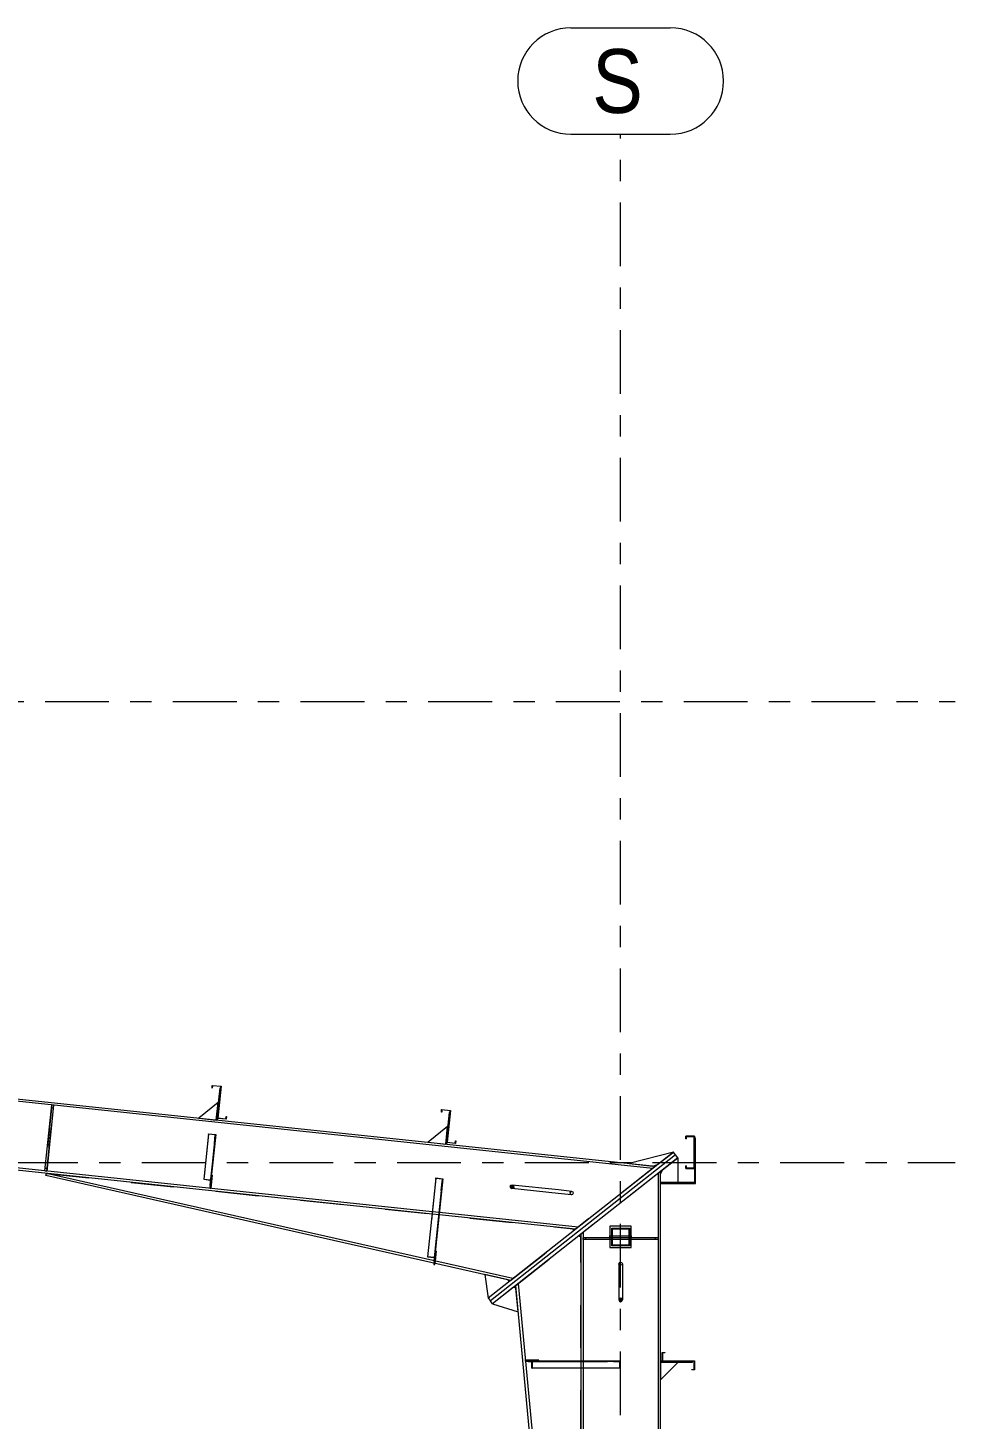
# Model space of a CAD drawing. Header units: millimetres. Extents: x -49 to 773, y -79 to 495.
# Drawn here: x 524.7 to 568.2, y 79.8 to 145.2 of the extents above; entities that cross this region are included whole.
import ezdxf

# ---------------------------------------------------------------- set-up
doc = ezdxf.new("R2010")
doc.units = ezdxf.units.MM
for name, pattern in [('XKITLINE00', [0]), ('XKITLINE02', [4, 2, -2]), ('XKITLINE03', [6, 3, -1, 1, -1])]:
    doc.linetypes.add(name, pattern=pattern)
doc.layers.add('Part', color=2, linetype='Continuous', lineweight=0)
doc.layers.add('S-grid', color=1, linetype='Continuous', lineweight=0)
doc.styles.add('ARIAL', font='ARIAL.TTF')

# ---------------------------------------------------------------- blocks, each defined once
blk = doc.blocks.new('*A2')
at = {"layer": 'Part'}
blk.add_hatch(color=3, dxfattribs=at).paths.add_polyline_path([(543.817, 91.125), (543.82, 91.153), (544.152, 91.118), (544.093, 90.559), (544.076, 90.561), (544.132, 91.092)], flags=17)
blk = doc.blocks.new('*A3')
at = {"layer": 'Part'}
blk.add_hatch(color=3, dxfattribs=at).paths.add_polyline_path([(533.144, 93.209), (533.146, 93.23), (533.477, 93.195), (533.433, 92.775), (533.416, 92.777), (533.458, 93.175)], flags=17)
blk = doc.blocks.new('*A4')
at = {"layer": 'Part'}
blk.add_hatch(color=3, dxfattribs=at).paths.add_polyline_path([(551.887, 82.525), (551.887, 82.542), (552.492, 82.542), (552.492, 82.208), (552.462, 82.208), (552.462, 82.525)], flags=17)
blk = doc.blocks.new('*A75')
at = {"layer": 'Part'}
blk.add_hatch(color=3, dxfattribs=at).paths.add_polyline_path([(555.558, 92.992), (555.558, 93.117), (555.975, 93.117), (555.975, 91.601), (555.558, 91.601), (555.558, 91.726), (555.573, 91.726), (555.573, 91.616), (555.96, 91.616), (555.96, 93.102), (555.573, 93.102), (555.573, 92.992)], flags=17)
blk = doc.blocks.new('*A76')
at = {"layer": 'Part'}
h = blk.add_hatch(color=3, dxfattribs=at)
h.paths.add_polyline_path([(552.083, 87.969), (552.083, 88.802), (552.917, 88.802), (552.917, 87.969)], flags=17)
h.paths.add_polyline_path([(552.117, 88.769), (552.117, 88.002), (552.883, 88.002), (552.883, 88.769)])
blk = doc.blocks.new('*A144')
at = {"layer": 'Part'}
blk.add_hatch(color=3, dxfattribs=at).paths.add_polyline_path([(533.959, 93.93), (533.97, 94.039), (533.985, 94.037), (533.972, 93.913), (533.558, 93.957), (533.715, 95.45), (533.331, 95.491), (533.319, 95.381), (533.304, 95.383), (533.317, 95.507), (533.732, 95.463), (533.574, 93.97)], flags=17)
blk = doc.blocks.new('*A145')
at = {"layer": 'Part'}
blk.add_hatch(color=3, dxfattribs=at).paths.add_polyline_path([(533.959, 93.93), (533.97, 94.039), (533.985, 94.037), (533.972, 93.913), (533.558, 93.957), (533.715, 95.45), (533.331, 95.491), (533.319, 95.381), (533.304, 95.383), (533.317, 95.507), (533.732, 95.463), (533.574, 93.97)], flags=17)
blk = doc.blocks.new('*A146')
at = {"layer": 'Part'}
blk.add_hatch(color=3, dxfattribs=at).paths.add_polyline_path([(544.732, 92.793), (544.744, 92.903), (544.759, 92.901), (544.746, 92.777), (544.331, 92.82), (544.489, 94.314), (544.104, 94.354), (544.093, 94.245), (544.078, 94.247), (544.091, 94.371), (544.505, 94.327), (544.348, 92.834)], flags=17)
blk = doc.blocks.new('*A147')
at = {"layer": 'Part'}
blk.add_hatch(color=3, dxfattribs=at).paths.add_polyline_path([(544.732, 92.793), (544.744, 92.903), (544.759, 92.901), (544.746, 92.777), (544.331, 92.82), (544.489, 94.314), (544.104, 94.354), (544.093, 94.245), (544.078, 94.247), (544.091, 94.371), (544.505, 94.327), (544.348, 92.834)], flags=17)
blk = doc.blocks.new('*A152')
at = {"layer": 'Part'}
blk.add_hatch(color=3, dxfattribs=at).paths.add_polyline_path([(547.409, 90.82), (547.48, 90.788), (547.505, 90.726), (547.468, 90.671), (547.392, 90.654), (547.321, 90.686), (547.297, 90.748), (547.333, 90.803)], flags=17)
blk = doc.blocks.new('*A164')
at = {"layer": 'Part'}
blk.add_hatch(color=3, dxfattribs=at).paths.add_polyline_path([(552.5, 85.512), (552.559, 85.485), (552.583, 85.42), (552.559, 85.356), (552.5, 85.329), (552.441, 85.356), (552.417, 85.42), (552.441, 85.485)], flags=17)
blk = doc.blocks.new('*A166')
at = {"layer": 'Part'}
blk.add_hatch(color=3, dxfattribs=at).paths.add_polyline_path([(554.473, 82.943), (554.473, 82.557), (555.975, 82.557), (555.975, 82.14), (555.85, 82.14), (555.85, 82.155), (555.96, 82.155), (555.96, 82.542), (554.458, 82.542), (554.458, 82.958), (554.583, 82.958), (554.583, 82.943)], flags=17)
blk = doc.blocks.new('*A169')
at = {"layer": 'Part'}
blk.add_hatch(color=3, dxfattribs=at).paths.add_polyline_path([(554.473, 82.943), (554.473, 82.557), (555.975, 82.557), (555.975, 82.14), (555.85, 82.14), (555.85, 82.155), (555.96, 82.155), (555.96, 82.542), (554.458, 82.542), (554.458, 82.958), (554.583, 82.958), (554.583, 82.943)], flags=17)
blk = doc.blocks.new('*A398')
at = {"layer": 'S-grid', "color": 1, "linetype": 'XKITLINE03', "lineweight": 0}
blk.add_line((441.464, 113.542), (568.216, 113.542), dxfattribs=at)
blk = doc.blocks.new('*A399')
at = {"layer": 'S-grid', "color": 1, "linetype": 'XKITLINE03', "lineweight": 0}
blk.add_line((-10, 91.875), (568.216, 91.875), dxfattribs=at)
blk = doc.blocks.new('*A411')
at = {"layer": 'Part', "color": 7, "linetype": 'XKITLINE02', "lineweight": 0}
for p, q in [((555.558, 93.117), (555.558, 92.992)), ((555.975, 93.117), (555.558, 93.117)), ((555.558, 92.992), (555.573, 92.992)), ((555.573, 92.992), (555.573, 93.102)), ((555.573, 93.102), (555.96, 93.102)), ((555.96, 93.102), (555.96, 91.616)), ((555.975, 91.601), (555.975, 93.117)), ((555.573, 91.726), (555.558, 91.726)), ((555.558, 91.726), (555.558, 91.601)), ((555.558, 91.601), (555.975, 91.601)), ((555.573, 91.616), (555.573, 91.726)), ((555.96, 91.616), (555.573, 91.616))]:
    blk.add_line(p, q, dxfattribs=at)
blk = doc.blocks.new('*A412')
at = {"layer": 'Part', "color": 2, "linetype": 'XKITLINE00', "lineweight": 0}
for p, q in [((525.502, 91.263), (525.525, 91.368)), ((547.333, 86.338), (525.502, 91.263)), ((547.443, 86.424), (525.525, 91.368)), ((550.291, 88.67), (550.264, 88.759))]:
    blk.add_line(p, q, dxfattribs=at)
at = {"layer": 'Part', "color": 7, "linetype": 'XKITLINE02', "lineweight": 0}
for p, q in [((525.525, 91.368), (550.264, 88.759)), ((547.333, 86.338), (550.291, 88.67)), ((547.443, 86.424), (550.29, 88.671)), ((550.264, 88.759), (550.29, 88.671)), ((550.29, 88.671), (550.291, 88.67))]:
    blk.add_line(p, q, dxfattribs=at)
blk = doc.blocks.new('*A415')
at = {"layer": 'Part', "color": 2, "linetype": 'XKITLINE00', "lineweight": 0}
for p, q in [((525.454, 91.485), (525.781, 94.584)), ((525.864, 94.576), (525.537, 91.476))]:
    blk.add_line(p, q, dxfattribs=at)
at = {"layer": 'Part', "color": 7, "linetype": 'XKITLINE02', "lineweight": 0}
for p, q in [((525.768, 94.46), (525.851, 94.451)), ((525.864, 94.576), (525.781, 94.584)), ((525.55, 91.6), (525.467, 91.609)), ((525.537, 91.476), (525.454, 91.485))]:
    blk.add_line(p, q, dxfattribs=at)
blk = doc.blocks.new('*A416')
at = {"layer": 'Part', "color": 7, "linetype": 'XKITLINE02', "lineweight": 0}
for p, q in [((525.781, 94.584), (525.454, 91.485)), ((525.537, 91.476), (525.864, 94.576)), ((525.768, 94.46), (525.851, 94.451)), ((525.864, 94.576), (525.781, 94.584)), ((525.467, 91.609), (525.55, 91.6)), ((525.454, 91.485), (525.537, 91.476))]:
    blk.add_line(p, q, dxfattribs=at)
blk = doc.blocks.new('*A417')
at = {"layer": 'Part', "color": 7, "linetype": 'XKITLINE02', "lineweight": 0}
for p, q in [((543.792, 87.71), (543.727, 87.088)), ((543.768, 87.084), (543.834, 87.706)), ((543.834, 87.706), (543.792, 87.71)), ((543.727, 87.088), (543.768, 87.084)), ((543.74, 87.213), (543.781, 87.208))]:
    blk.add_line(p, q, dxfattribs=at)
blk = doc.blocks.new('*A418')
at = {"layer": 'Part', "color": 7, "linetype": 'XKITLINE02', "lineweight": 0}
for p, q in [((543.771, 87.51), (543.792, 87.71)), ((543.745, 87.259), (543.733, 87.15)), ((543.74, 87.213), (543.781, 87.208)), ((543.785, 87.249), (543.774, 87.141))]:
    blk.add_line(p, q, dxfattribs=at)
at = {"layer": 'Part', "color": 2, "linetype": 'XKITLINE00', "lineweight": 0}
for p, q in [((543.834, 87.706), (543.785, 87.249)), ((543.792, 87.71), (543.834, 87.706)), ((543.733, 87.15), (543.727, 87.088)), ((543.768, 87.084), (543.727, 87.088)), ((543.771, 87.51), (543.745, 87.259)), ((543.768, 87.084), (543.774, 87.141))]:
    blk.add_line(p, q, dxfattribs=at)
blk = doc.blocks.new('*A419')
at = {"layer": 'Part', "color": 7, "linetype": 'XKITLINE02', "lineweight": 0}
for p, q in [((533.276, 91.288), (533.211, 90.667)), ((533.252, 90.662), (533.318, 91.284)), ((533.318, 91.284), (533.276, 91.288)), ((533.211, 90.667), (533.252, 90.662)), ((533.224, 90.791), (533.265, 90.787))]:
    blk.add_line(p, q, dxfattribs=at)
blk = doc.blocks.new('*A420')
at = {"layer": 'Part', "color": 2, "linetype": 'XKITLINE00', "lineweight": 0}
for p, q in [((533.211, 90.667), (533.249, 91.029)), ((533.318, 91.284), (533.252, 90.662)), ((533.276, 91.288), (533.318, 91.284))]:
    blk.add_line(p, q, dxfattribs=at)
at = {"layer": 'Part', "color": 7, "linetype": 'XKITLINE02', "lineweight": 0}
for p, q in [((533.249, 91.029), (533.276, 91.288)), ((533.252, 90.662), (533.211, 90.667)), ((533.224, 90.791), (533.265, 90.787))]:
    blk.add_line(p, q, dxfattribs=at)
blk = doc.blocks.new('*A421')
at = {"layer": 'Part', "color": 2, "linetype": 'XKITLINE00', "lineweight": 0}
blk.add_line((544.368, 93.571), (543.452, 92.829), dxfattribs=at)
at = {"layer": 'Part', "color": 7, "linetype": 'XKITLINE02', "lineweight": 0}
for p, q in [((544.281, 92.742), (544.368, 93.571)), ((543.452, 92.829), (544.281, 92.742))]:
    blk.add_line(p, q, dxfattribs=at)
blk = doc.blocks.new('*A422')
at = {"layer": 'Part', "color": 2, "linetype": 'XKITLINE00', "lineweight": 0}
for p, q in [((544.438, 94.234), (544.281, 92.742)), ((544.48, 94.229), (544.438, 94.234)), ((544.331, 92.82), (544.322, 92.738))]:
    blk.add_line(p, q, dxfattribs=at)
at = {"layer": 'Part', "color": 7, "linetype": 'XKITLINE02', "lineweight": 0}
for p, q in [((544.331, 92.82), (544.48, 94.229)), ((544.322, 92.738), (544.281, 92.742))]:
    blk.add_line(p, q, dxfattribs=at)
blk = doc.blocks.new('*A423')
at = {"layer": 'Part', "color": 7, "linetype": 'XKITLINE02', "lineweight": 0}
for p, q in [((543.82, 91.153), (543.429, 87.443)), ((544.132, 91.092), (543.724, 87.223)), ((543.741, 87.221), (544.152, 91.118)), ((543.429, 87.443), (543.744, 87.41)), ((543.43, 87.453), (543.761, 87.418)), ((543.724, 87.223), (543.741, 87.221))]:
    blk.add_line(p, q, dxfattribs=at)
blk = doc.blocks.new('*A424')
at = {"layer": 'Part', "color": 2, "linetype": 'XKITLINE00', "lineweight": 0}
for p, q in [((543.817, 91.125), (543.429, 87.443)), ((544.152, 91.118), (543.771, 87.51)), ((543.817, 91.125), (543.82, 91.153)), ((544.132, 91.092), (543.817, 91.125)), ((543.82, 91.153), (544.152, 91.118)), ((544.076, 90.561), (544.132, 91.092)), ((544.076, 90.561), (543.728, 87.262)), ((544.076, 90.561), (544.093, 90.559)), ((543.429, 87.443), (543.744, 87.41))]:
    blk.add_line(p, q, dxfattribs=at)
at = {"layer": 'Part', "color": 7, "linetype": 'XKITLINE02', "lineweight": 0}
for p, q in [((543.761, 87.418), (543.43, 87.453)), ((543.728, 87.262), (543.724, 87.223)), ((543.724, 87.223), (543.741, 87.221)), ((543.771, 87.51), (543.741, 87.221))]:
    blk.add_line(p, q, dxfattribs=at)
blk = doc.blocks.new('*A425')
at = {"layer": 'Part', "color": 2, "linetype": 'XKITLINE00', "lineweight": 0}
blk.add_line((533.595, 94.707), (532.679, 93.966), dxfattribs=at)
at = {"layer": 'Part', "color": 7, "linetype": 'XKITLINE02', "lineweight": 0}
for p, q in [((533.507, 93.878), (533.595, 94.707)), ((532.679, 93.966), (533.507, 93.878))]:
    blk.add_line(p, q, dxfattribs=at)
blk = doc.blocks.new('*A426')
at = {"layer": 'Part', "color": 2, "linetype": 'XKITLINE00', "lineweight": 0}
for p, q in [((533.665, 95.37), (533.507, 93.878)), ((533.706, 95.366), (533.665, 95.37)), ((533.558, 93.957), (533.549, 93.874))]:
    blk.add_line(p, q, dxfattribs=at)
at = {"layer": 'Part', "color": 7, "linetype": 'XKITLINE02', "lineweight": 0}
for p, q in [((533.558, 93.957), (533.706, 95.366)), ((533.549, 93.874), (533.507, 93.878))]:
    blk.add_line(p, q, dxfattribs=at)
blk = doc.blocks.new('*A427')
at = {"layer": 'Part', "color": 7, "linetype": 'XKITLINE02', "lineweight": 0}
for p, q in [((533.146, 93.23), (532.92, 91.09)), ((533.458, 93.175), (533.209, 90.808)), ((533.225, 90.806), (533.477, 93.195)), ((532.92, 91.09), (533.235, 91.057)), ((532.921, 91.103), (533.253, 91.068)), ((533.209, 90.808), (533.225, 90.806))]:
    blk.add_line(p, q, dxfattribs=at)
blk = doc.blocks.new('*A428')
at = {"layer": 'Part', "color": 2, "linetype": 'XKITLINE00', "lineweight": 0}
for p, q in [((533.144, 93.209), (532.92, 91.09)), ((533.144, 93.209), (533.146, 93.23)), ((533.458, 93.175), (533.144, 93.209)), ((533.146, 93.23), (533.477, 93.195)), ((533.477, 93.195), (533.249, 91.029)), ((533.416, 92.777), (533.458, 93.175)), ((533.416, 92.777), (533.209, 90.808)), ((533.433, 92.775), (533.416, 92.777)), ((532.92, 91.09), (533.235, 91.057)), ((533.209, 90.808), (533.225, 90.806))]:
    blk.add_line(p, q, dxfattribs=at)
at = {"layer": 'Part', "color": 7, "linetype": 'XKITLINE02', "lineweight": 0}
for p, q in [((532.921, 91.103), (533.253, 91.068)), ((533.249, 91.029), (533.225, 90.806))]:
    blk.add_line(p, q, dxfattribs=at)
blk = doc.blocks.new('*A429')
at = {"layer": 'Part', "color": 2, "linetype": 'XKITLINE00', "lineweight": 0}
for p, q in [((548.161, 82.542), (548.161, 82.525)), ((548.161, 82.525), (551.887, 82.525)), ((548.335, 82.208), (548.335, 82.525)), ((552.492, 82.542), (548.465, 82.542)), ((551.887, 82.525), (551.887, 82.542)), ((552.462, 82.525), (551.887, 82.525)), ((552.462, 82.208), (552.462, 82.525)), ((552.492, 82.208), (552.492, 82.542)), ((552.462, 82.208), (548.335, 82.208)), ((552.492, 82.208), (552.462, 82.208))]:
    blk.add_line(p, q, dxfattribs=at)
at = {"layer": 'Part', "color": 7, "linetype": 'XKITLINE02', "lineweight": 0}
for p, q in [((548.465, 82.542), (548.161, 82.542)), ((548.344, 82.542), (548.344, 82.208)), ((548.344, 82.208), (548.335, 82.208))]:
    blk.add_line(p, q, dxfattribs=at)
blk = doc.blocks.new('*A430')
at = {"layer": 'Part', "color": 7, "linetype": 'XKITLINE02', "lineweight": 0}
for p, q in [((548.161, 82.542), (548.161, 82.525)), ((548.344, 82.542), (548.161, 82.542)), ((548.161, 82.542), (552.492, 82.542)), ((548.161, 82.525), (548.335, 82.525)), ((548.161, 82.525), (552.462, 82.525)), ((548.335, 82.525), (548.335, 82.208)), ((548.344, 82.208), (548.344, 82.542)), ((548.335, 82.208), (548.344, 82.208)), ((552.492, 82.208), (548.335, 82.208))]:
    blk.add_line(p, q, dxfattribs=at)
blk = doc.blocks.new('*A431')
at = {"layer": 'Part', "color": 2, "linetype": 'XKITLINE00', "lineweight": 0}
for p, q in [((555.085, 92.237), (546.381, 85.375)), ((555.188, 92.106), (555.085, 92.237)), ((555.188, 92.106), (546.484, 85.244)), ((546.484, 85.244), (546.381, 85.375))]:
    blk.add_line(p, q, dxfattribs=at)
blk = doc.blocks.new('*A432')
at = {"layer": 'Part', "color": 2, "linetype": 'XKITLINE00', "lineweight": 0}
for p, q in [((554.982, 92.368), (546.278, 85.506)), ((555.085, 92.237), (546.381, 85.375)), ((555.085, 92.237), (554.982, 92.368)), ((546.278, 85.506), (546.381, 85.375))]:
    blk.add_line(p, q, dxfattribs=at)
blk = doc.blocks.new('*A433')
at = {"layer": 'Part', "color": 2, "linetype": 'XKITLINE00', "lineweight": 0}
for p, q in [((556.017, 90.934), (554.375, 90.934)), ((556.017, 90.892), (556.017, 90.934)), ((554.375, 90.892), (556.017, 90.892))]:
    blk.add_line(p, q, dxfattribs=at)
at = {"layer": 'Part', "color": 7, "linetype": 'XKITLINE02', "lineweight": 0}
blk.add_line((554.375, 90.934), (554.375, 90.892), dxfattribs=at)
blk = doc.blocks.new('*A434')
at = {"layer": 'Part', "color": 2, "linetype": 'XKITLINE00', "lineweight": 0}
for p, q in [((556.017, 93.017), (555.975, 93.017)), ((556.017, 90.934), (556.017, 93.017)), ((555.975, 91.601), (555.975, 90.934)), ((555.975, 90.934), (556.017, 90.934))]:
    blk.add_line(p, q, dxfattribs=at)
at = {"layer": 'Part', "color": 7, "linetype": 'XKITLINE02', "lineweight": 0}
blk.add_line((555.975, 93.017), (555.975, 91.601), dxfattribs=at)
blk = doc.blocks.new('*A435')
at = {"layer": 'Part', "color": 7, "linetype": 'XKITLINE02', "lineweight": 0}
for p, q in [((554.473, 91.542), (555.188, 92.106)), ((554.375, 90.934), (554.375, 91.34)), ((555.188, 90.934), (554.375, 90.934))]:
    blk.add_line(p, q, dxfattribs=at)
at = {"layer": 'Part', "color": 2, "linetype": 'XKITLINE00', "lineweight": 0}
for p, q in [((555.188, 92.106), (555.188, 90.934)), ((554.375, 91.34), (554.473, 91.542))]:
    blk.add_line(p, q, dxfattribs=at)
blk = doc.blocks.new('*A436')
at = {"layer": 'Part', "color": 2, "linetype": 'XKITLINE00', "lineweight": 0}
blk.add_line((554.375, 81.667), (555.208, 82.5), dxfattribs=at)
at = {"layer": 'Part', "color": 7, "linetype": 'XKITLINE02', "lineweight": 0}
for p, q in [((554.375, 82.5), (554.375, 81.667)), ((555.208, 82.5), (554.375, 82.5))]:
    blk.add_line(p, q, dxfattribs=at)
blk = doc.blocks.new('*A437')
at = {"layer": 'Part', "color": 2, "linetype": 'XKITLINE00', "lineweight": 0}
for p, q in [((554.458, 82.542), (554.375, 82.542)), ((554.375, 82.5), (555.875, 82.5)), ((555.875, 82.5), (555.875, 82.542))]:
    blk.add_line(p, q, dxfattribs=at)
at = {"layer": 'Part', "color": 7, "linetype": 'XKITLINE02', "lineweight": 0}
for p, q in [((554.375, 82.542), (554.375, 82.5)), ((555.875, 82.542), (554.458, 82.542))]:
    blk.add_line(p, q, dxfattribs=at)
blk = doc.blocks.new('*A438')
at = {"layer": 'Part', "color": 7, "linetype": 'XKITLINE02', "lineweight": 0}
for p, q in [((548.651, 82.583), (548.026, 82.583)), ((548.026, 82.583), (548.026, 82.542)), ((548.026, 82.542), (548.651, 82.542)), ((548.151, 82.542), (548.151, 82.583)), ((548.651, 82.542), (548.651, 82.583))]:
    blk.add_line(p, q, dxfattribs=at)
blk = doc.blocks.new('*A439')
at = {"layer": 'Part', "color": 2, "linetype": 'XKITLINE00', "lineweight": 0}
for p, q in [((548.026, 82.542), (548.026, 82.583)), ((548.651, 82.583), (548.026, 82.583)), ((548.465, 82.542), (548.026, 82.542)), ((548.651, 82.542), (548.651, 82.583))]:
    blk.add_line(p, q, dxfattribs=at)
at = {"layer": 'Part', "color": 7, "linetype": 'XKITLINE02', "lineweight": 0}
for p, q in [((548.151, 82.542), (548.151, 82.583)), ((548.651, 82.542), (548.465, 82.542))]:
    blk.add_line(p, q, dxfattribs=at)
blk = doc.blocks.new('*A440')
at = {"layer": 'Part', "color": 2, "linetype": 'XKITLINE00', "lineweight": 0}
for p, q in [((554.982, 92.368), (552.894, 91.833)), ((554.013, 91.715), (554.236, 91.78))]:
    blk.add_line(p, q, dxfattribs=at)
at = {"layer": 'Part', "color": 7, "linetype": 'XKITLINE02', "lineweight": 0}
for p, q in [((554.236, 91.78), (554.982, 92.368)), ((552.894, 91.833), (554.013, 91.715))]:
    blk.add_line(p, q, dxfattribs=at)
blk = doc.blocks.new('*A441')
at = {"layer": 'Part', "color": 2, "linetype": 'XKITLINE00', "lineweight": 0}
for p, q in [((546.114, 86.613), (546.278, 85.506)), ((547.211, 86.366), (547.235, 86.261))]:
    blk.add_line(p, q, dxfattribs=at)
at = {"layer": 'Part', "color": 7, "linetype": 'XKITLINE02', "lineweight": 0}
for p, q in [((547.211, 86.366), (546.114, 86.613)), ((547.235, 86.261), (546.278, 85.506))]:
    blk.add_line(p, q, dxfattribs=at)
blk = doc.blocks.new('*A442')
at = {"layer": 'Part', "color": 7, "linetype": 'XKITLINE02', "lineweight": 0}
for p, q in [((547.473, 86.024), (546.484, 85.244)), ((547.689, 84.857), (547.583, 85.977))]:
    blk.add_line(p, q, dxfattribs=at)
at = {"layer": 'Part', "color": 2, "linetype": 'XKITLINE00', "lineweight": 0}
for p, q in [((547.583, 85.977), (547.473, 86.024)), ((546.484, 85.244), (547.689, 84.857))]:
    blk.add_line(p, q, dxfattribs=at)
blk = doc.blocks.new('*A443')
at = {"layer": 'Part', "color": 2, "linetype": 'XKITLINE00', "lineweight": 0}
for p, q in [((552, 88.344), (550.742, 88.344)), ((550.742, 88.26), (550.742, 88.344)), ((554.258, 88.344), (553, 88.344)), ((554.258, 88.344), (554.258, 88.26)), ((552, 88.26), (550.742, 88.26)), ((554.258, 88.26), (553, 88.26))]:
    blk.add_line(p, q, dxfattribs=at)
at = {"layer": 'Part', "color": 7, "linetype": 'XKITLINE02', "lineweight": 0}
for p, q in [((550.867, 88.26), (550.867, 88.344)), ((553, 88.344), (552, 88.344)), ((554.133, 88.26), (554.133, 88.344)), ((553, 88.26), (552, 88.26))]:
    blk.add_line(p, q, dxfattribs=at)
blk = doc.blocks.new('*A444')
at = {"layer": 'Part', "color": 7, "linetype": 'XKITLINE02', "lineweight": 0}
for p, q in [((552, 88.344), (552, 88.427)), ((552, 88.427), (553, 88.427)), ((553, 88.344), (552, 88.344)), ((553, 88.427), (553, 88.344))]:
    blk.add_line(p, q, dxfattribs=at)
blk = doc.blocks.new('*A445')
at = {"layer": 'Part', "color": 2, "linetype": 'XKITLINE00', "lineweight": 0}
for p, q in [((553, 88.885), (552, 88.885)), ((552, 88.885), (552, 87.885)), ((553, 87.885), (553, 88.885)), ((552, 87.885), (553, 87.885))]:
    blk.add_line(p, q, dxfattribs=at)
blk = doc.blocks.new('*A679')
at = {"layer": 'S-grid', "color": 1, "linetype": 'XKITLINE03', "lineweight": 0}
blk.add_line((552.5, -10), (552.5, 140.208), dxfattribs=at)
at = {"layer": 'S-grid', "color": 3, "style": 'ARIAL', "width": 0.85}
blk.add_text('S', height=3, dxfattribs=at).set_placement((551.166, 141.208))
blk = doc.blocks.new('*A688')
at = {"layer": 'Part', "color": 7, "linetype": 'XKITLINE02', "lineweight": 0}
for p, q in [((547.571, 86.101), (550.528, 88.432)), ((550.528, 88.432), (550.625, 88.386)), ((550.625, 55.175), (550.625, 88.386)), ((550.625, 55.175), (550.625, 88.386)), ((550.625, 88.386), (550.625, 88.386))]:
    blk.add_line(p, q, dxfattribs=at)
at = {"layer": 'Part', "color": 2, "linetype": 'XKITLINE00', "lineweight": 0}
for p, q in [((550.625, 88.386), (550.528, 88.432)), ((550.509, 55.164), (547.571, 86.101)), ((547.68, 86.187), (550.625, 55.175)), ((550.625, 55.175), (550.509, 55.164))]:
    blk.add_line(p, q, dxfattribs=at)
blk = doc.blocks.new('*A699')
at = {"layer": 'Part', "color": 2, "linetype": 'XKITLINE00', "lineweight": 0}
for p, q in [((555.558, 92.992), (555.558, 93.117)), ((555.558, 93.117), (555.975, 93.117)), ((555.573, 92.992), (555.558, 92.992)), ((555.96, 93.102), (555.573, 93.102)), ((555.573, 93.102), (555.573, 92.992)), ((555.96, 91.616), (555.96, 93.102)), ((555.975, 93.117), (555.975, 91.601)), ((555.558, 91.601), (555.558, 91.726)), ((555.558, 91.726), (555.573, 91.726)), ((555.975, 91.601), (555.558, 91.601)), ((555.573, 91.726), (555.573, 91.616)), ((555.573, 91.616), (555.96, 91.616))]:
    blk.add_line(p, q, dxfattribs=at)
blk = doc.blocks.new('*A700')
at = {"layer": 'Part', "color": 2, "linetype": 'XKITLINE00', "lineweight": 0}
for p, q in [((552.083, 87.969), (552.083, 88.802)), ((552.083, 88.802), (552.917, 88.802)), ((552.117, 88.002), (552.117, 88.769)), ((552.117, 88.769), (552.883, 88.769)), ((552.883, 88.769), (552.883, 88.002)), ((552.917, 88.802), (552.917, 87.969)), ((552.917, 87.969), (552.083, 87.969)), ((552.883, 88.002), (552.117, 88.002))]:
    blk.add_line(p, q, dxfattribs=at)
blk = doc.blocks.new('*A875')
at = {"layer": 'Part', "color": 7, "linetype": 'XKITLINE02', "lineweight": 0}
for p, q in [((554.375, 91.465), (550.625, 88.509)), ((550.742, 88.344), (550.742, 88.26)), ((554.258, 88.344), (554.258, 88.26)), ((550.625, 82.542), (550.625, 82.208)), ((550.742, 82.542), (550.742, 82.208))]:
    blk.add_line(p, q, dxfattribs=at)
at = {"layer": 'Part', "color": 2, "linetype": 'XKITLINE00', "lineweight": 0}
for p, q in [((554.258, 91.373), (554.258, 88.344)), ((554.375, 16.833), (554.375, 91.465)), ((550.625, 88.509), (550.625, 82.542)), ((550.742, 88.601), (550.742, 88.344)), ((550.742, 88.26), (550.742, 82.542)), ((554.258, 88.26), (554.258, 58.292)), ((550.625, 82.208), (550.625, 16.833)), ((550.742, 82.208), (550.742, 58.292))]:
    blk.add_line(p, q, dxfattribs=at)
blk = doc.blocks.new('*A876')
at = {"layer": 'Part', "color": 2, "linetype": 'XKITLINE00', "lineweight": 0}
for p, q in [((554.016, 91.606), (455.037, 102.046)), ((455.048, 102.154), (554.138, 91.702)), ((543.641, 89.458), (457.784, 98.513)), ((543.653, 89.565), (457.796, 98.621)), ((550.388, 88.746), (543.973, 89.423)), ((550.509, 88.842), (543.984, 89.53))]:
    blk.add_line(p, q, dxfattribs=at)
at = {"layer": 'Part', "color": 7, "linetype": 'XKITLINE02', "lineweight": 0}
for p, q in [((554.138, 91.702), (550.388, 88.746)), ((543.973, 89.423), (543.641, 89.458)), ((543.984, 89.53), (543.653, 89.565))]:
    blk.add_line(p, q, dxfattribs=at)
blk = doc.blocks.new('*A891')
at = {"layer": 'Part', "color": 2, "linetype": 'XKITLINE00', "lineweight": 0}
for p, q in [((533.304, 95.383), (533.317, 95.507)), ((533.317, 95.507), (533.732, 95.463)), ((533.331, 95.491), (533.319, 95.381)), ((533.715, 95.45), (533.331, 95.491)), ((533.319, 95.381), (533.304, 95.383)), ((533.558, 93.957), (533.715, 95.45)), ((533.732, 95.463), (533.574, 93.97)), ((533.972, 93.913), (533.558, 93.957)), ((533.574, 93.97), (533.959, 93.93)), ((533.959, 93.93), (533.97, 94.039)), ((533.97, 94.039), (533.985, 94.037)), ((533.985, 94.037), (533.972, 93.913))]:
    blk.add_line(p, q, dxfattribs=at)
blk = doc.blocks.new('*A892')
at = {"layer": 'Part', "color": 2, "linetype": 'XKITLINE00', "lineweight": 0}
for p, q in [((533.304, 95.383), (533.317, 95.507)), ((533.317, 95.507), (533.732, 95.463)), ((533.331, 95.491), (533.319, 95.381)), ((533.715, 95.45), (533.331, 95.491)), ((533.319, 95.381), (533.304, 95.383)), ((533.558, 93.957), (533.715, 95.45)), ((533.732, 95.463), (533.574, 93.97)), ((533.972, 93.913), (533.558, 93.957)), ((533.574, 93.97), (533.959, 93.93)), ((533.959, 93.93), (533.97, 94.039)), ((533.97, 94.039), (533.985, 94.037)), ((533.985, 94.037), (533.972, 93.913))]:
    blk.add_line(p, q, dxfattribs=at)
blk = doc.blocks.new('*A893')
at = {"layer": 'Part', "color": 2, "linetype": 'XKITLINE00', "lineweight": 0}
for p, q in [((544.078, 94.247), (544.091, 94.371)), ((544.093, 94.245), (544.078, 94.247)), ((544.091, 94.371), (544.505, 94.327)), ((544.104, 94.354), (544.093, 94.245)), ((544.489, 94.314), (544.104, 94.354)), ((544.331, 92.82), (544.489, 94.314)), ((544.505, 94.327), (544.348, 92.834)), ((544.732, 92.793), (544.744, 92.903)), ((544.744, 92.903), (544.759, 92.901)), ((544.759, 92.901), (544.746, 92.777)), ((544.746, 92.777), (544.331, 92.82)), ((544.348, 92.834), (544.732, 92.793))]:
    blk.add_line(p, q, dxfattribs=at)
blk = doc.blocks.new('*A894')
at = {"layer": 'Part', "color": 2, "linetype": 'XKITLINE00', "lineweight": 0}
for p, q in [((544.078, 94.247), (544.091, 94.371)), ((544.093, 94.245), (544.078, 94.247)), ((544.091, 94.371), (544.505, 94.327)), ((544.104, 94.354), (544.093, 94.245)), ((544.489, 94.314), (544.104, 94.354)), ((544.331, 92.82), (544.489, 94.314)), ((544.505, 94.327), (544.348, 92.834)), ((544.732, 92.793), (544.744, 92.903)), ((544.744, 92.903), (544.759, 92.901)), ((544.759, 92.901), (544.746, 92.777)), ((544.746, 92.777), (544.331, 92.82)), ((544.348, 92.834), (544.732, 92.793))]:
    blk.add_line(p, q, dxfattribs=at)
blk = doc.blocks.new('*A899')
at = {"layer": 'Part', "color": 2, "linetype": 'XKITLINE00', "lineweight": 0}
for p, q in [((547.333, 90.803), (547.297, 90.748)), ((547.297, 90.748), (547.321, 90.686)), ((547.321, 90.686), (547.392, 90.654)), ((547.409, 90.82), (547.333, 90.803)), ((547.392, 90.654), (547.468, 90.671)), ((549.566, 90.425), (547.392, 90.654)), ((549.583, 90.591), (547.409, 90.82)), ((547.409, 90.82), (547.48, 90.788)), ((547.468, 90.671), (547.505, 90.726)), ((547.505, 90.726), (547.48, 90.788))]:
    blk.add_line(p, q, dxfattribs=at)
at = {"layer": 'Part', "color": 7, "linetype": 'XKITLINE02', "lineweight": 0}
for p, q in [((550.191, 90.359), (549.566, 90.425)), ((550.209, 90.525), (549.583, 90.591)), ((550.134, 90.449), (550.16, 90.505)), ((550.147, 90.388), (550.134, 90.449)), ((550.191, 90.359), (550.147, 90.388)), ((550.16, 90.505), (550.209, 90.525)), ((550.241, 90.378), (550.191, 90.359)), ((550.209, 90.525), (550.253, 90.495)), ((550.266, 90.435), (550.241, 90.378)), ((550.253, 90.495), (550.266, 90.435))]:
    blk.add_line(p, q, dxfattribs=at)
blk = doc.blocks.new('*A932')
at = {"layer": 'Part', "color": 7, "linetype": 'XKITLINE02', "lineweight": 0}
for p, q in [((552.417, 87.125), (552.441, 87.179)), ((552.417, 87.125), (552.417, 86.702)), ((552.441, 87.071), (552.417, 87.125)), ((552.441, 87.179), (552.5, 87.201)), ((552.5, 87.049), (552.441, 87.071)), ((552.5, 87.201), (552.559, 87.179)), ((552.559, 87.071), (552.5, 87.049)), ((552.559, 87.179), (552.583, 87.125)), ((552.583, 87.125), (552.559, 87.071)), ((552.583, 87.125), (552.583, 86.702))]:
    blk.add_line(p, q, dxfattribs=at)
at = {"layer": 'Part', "color": 2, "linetype": 'XKITLINE00', "lineweight": 0}
for p, q in [((552.417, 86.702), (552.417, 85.42)), ((552.583, 86.702), (552.583, 85.42)), ((552.441, 85.485), (552.417, 85.42)), ((552.417, 85.42), (552.441, 85.356)), ((552.5, 85.512), (552.441, 85.485)), ((552.441, 85.356), (552.5, 85.329)), ((552.559, 85.485), (552.5, 85.512)), ((552.5, 85.329), (552.559, 85.356)), ((552.583, 85.42), (552.559, 85.485)), ((552.559, 85.356), (552.583, 85.42))]:
    blk.add_line(p, q, dxfattribs=at)
blk = doc.blocks.new('*A934')
at = {"layer": 'Part', "color": 2, "linetype": 'XKITLINE00', "lineweight": 0}
for p, q in [((554.458, 82.542), (554.458, 82.958)), ((554.458, 82.958), (554.583, 82.958)), ((555.96, 82.542), (554.458, 82.542)), ((554.583, 82.943), (554.473, 82.943)), ((554.473, 82.943), (554.473, 82.557)), ((554.473, 82.557), (555.975, 82.557)), ((554.583, 82.958), (554.583, 82.943)), ((555.96, 82.155), (555.96, 82.542)), ((555.975, 82.557), (555.975, 82.14)), ((555.85, 82.14), (555.85, 82.155)), ((555.85, 82.155), (555.96, 82.155)), ((555.975, 82.14), (555.85, 82.14))]:
    blk.add_line(p, q, dxfattribs=at)
blk = doc.blocks.new('*A937')
at = {"layer": 'Part', "color": 2, "linetype": 'XKITLINE00', "lineweight": 0}
for p, q in [((554.458, 82.542), (554.458, 82.958)), ((554.458, 82.958), (554.583, 82.958)), ((555.96, 82.542), (554.458, 82.542)), ((554.583, 82.943), (554.473, 82.943)), ((554.473, 82.943), (554.473, 82.557)), ((554.473, 82.557), (555.975, 82.557)), ((554.583, 82.958), (554.583, 82.943)), ((555.96, 82.155), (555.96, 82.542)), ((555.975, 82.557), (555.975, 82.14)), ((555.85, 82.14), (555.85, 82.155)), ((555.85, 82.155), (555.96, 82.155)), ((555.975, 82.14), (555.85, 82.14))]:
    blk.add_line(p, q, dxfattribs=at)
blk = doc.blocks.new('*A938')
at = {"layer": 'S-grid', "color": 1, "linetype": 'XKITLINE00', "lineweight": 0}
for p, q in [((550.166, 145.208), (554.834, 145.208)), ((550.166, 140.208), (554.834, 140.208))]:
    blk.add_line(p, q, dxfattribs=at)
for centre, start, end in [((550.166, 142.708), 90, 270), ((554.834, 142.708), 270, 90)]:
    blk.add_arc(centre, 2.5, start, end, dxfattribs=at)

msp = doc.modelspace()

# ---------------------------------------------------------------- block references
at = {"lineweight": 0}
for name in ['*A938', '*A679', '*A398', '*A876', '*A144', '*A145', '*A891', '*A892', '*A426', '*A415', '*A416', '*A425', '*A146', '*A147', '*A893', '*A894', '*A422', '*A421', '*A399', '*A427', '*A428', '*A3', '*A75', '*A411', '*A699', '*A434', '*A432', '*A431', '*A440', '*A435', '*A412', '*A419', '*A420', '*A423', '*A424', '*A2', '*A875', '*A433', '*A152', '*A899', '*A688', '*A443', '*A445', '*A444', '*A76', '*A700', '*A417', '*A418', '*A932', '*A441', '*A442', '*A164', '*A438', '*A439', '*A429', '*A430', '*A4', '*A437', '*A436', '*A166', '*A169', '*A934', '*A937']:
    msp.add_blockref(name, (0, 0), dxfattribs=at)

doc.saveas('drawing.dxf')
